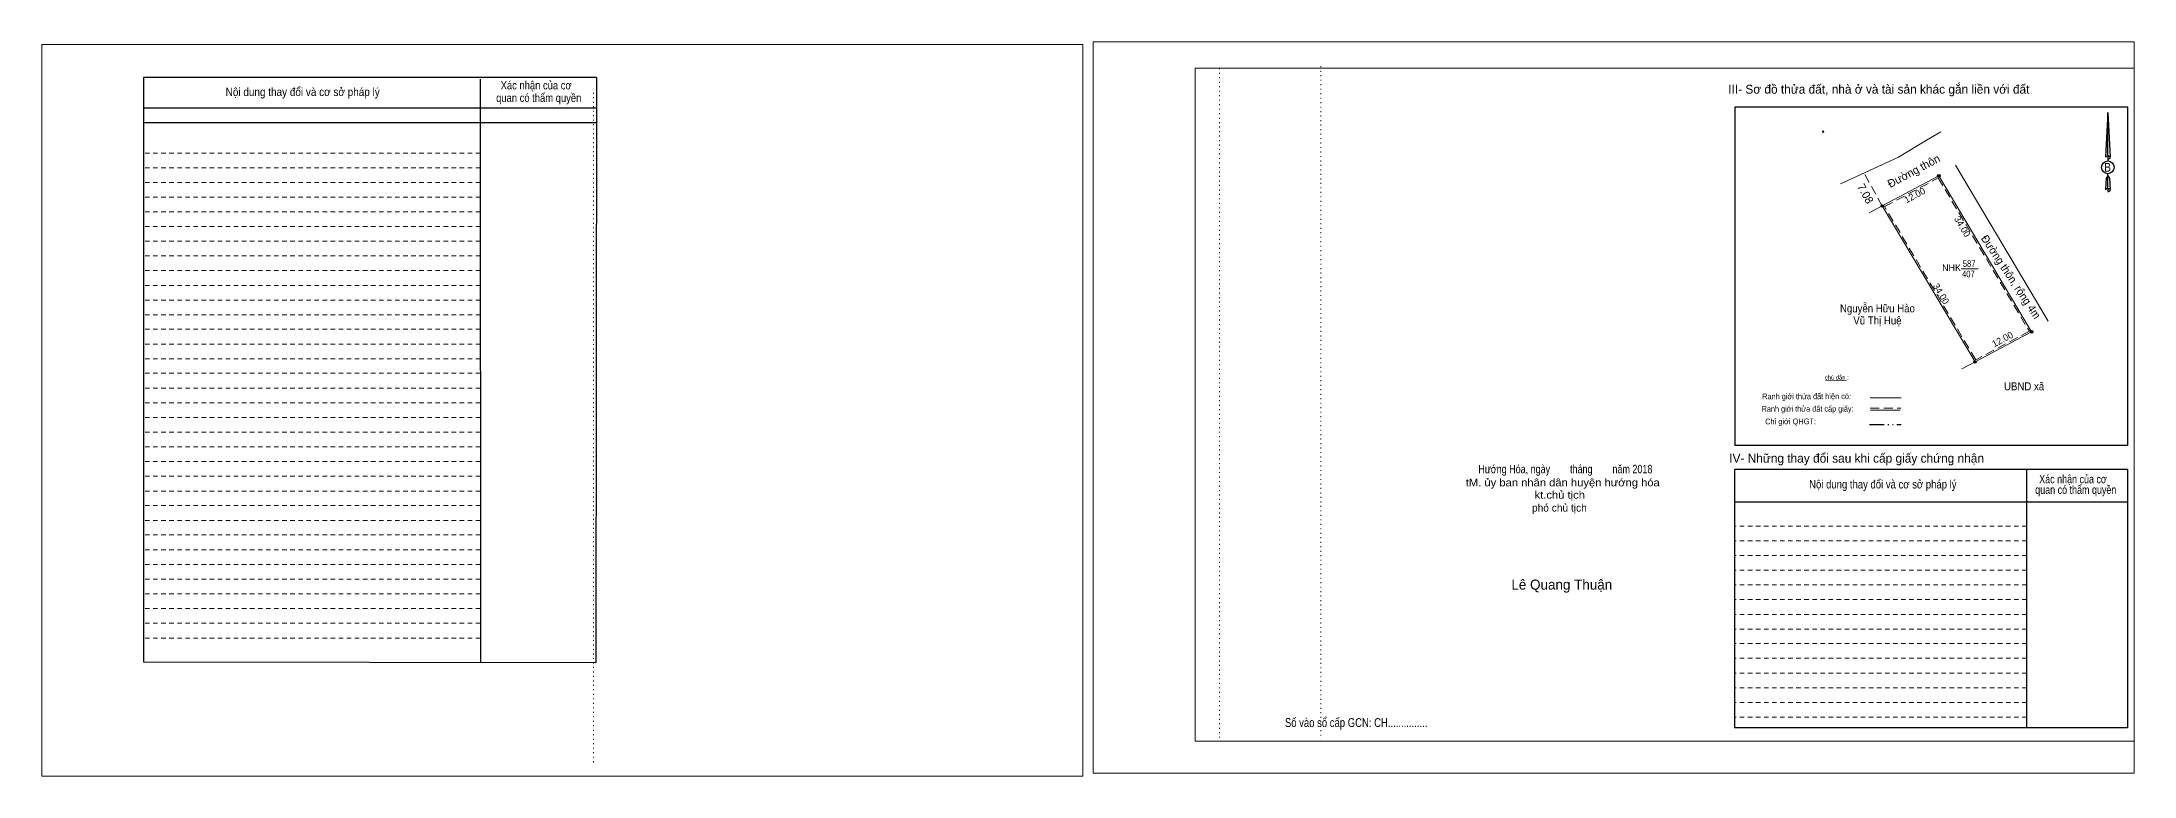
# Model space of a CAD drawing. Header units: metres. Extents: x 548209 to 548935, y 1837747 to 1837908.
# Drawn here: x 548542.3 to 548934.6, y 1837770 to 1837907.5 of the extents above; entities that cross this region are included whole.
import ezdxf
from ezdxf.enums import TextEntityAlignment as Align

# ---------------------------------------------------------------- set-up
doc = ezdxf.new("R2010")
doc.units = ezdxf.units.M
doc.header["$LTSCALE"] = 0.56
doc.header["$PDMODE"] = 32
doc.header["$PDSIZE"] = 0.28
for name, pattern in [('DASH_DOUBLE_DOT', [9.2, 5, -1.2, 0.3, -1.2, 0.3, -1.2]), ('DOTTED', [1.5, 0.3, -1.2]), ('MEDIUM_DASHED', [4.5, 3, -1.5]), ('SHORT_DASHED', [2.7, 1.5, -1.2])]:
    doc.linetypes.add(name, pattern=pattern)
for name, color, linetype, lineweight in [('18', 7, 'Continuous', 25), ('28', 7, 'SHORT_DASHED', 13), ('3', 7, 'Continuous', 13), ('5', 7, 'DASH_DOUBLE_DOT', 25), ('55', 7, 'Continuous', 13), ('7', 7, 'Continuous', 13), ('8', 7, 'Continuous', 13)]:
    doc.layers.add(name, color=color, linetype=linetype, lineweight=lineweight)

msp = doc.modelspace()

# ---------------------------------------------------------------- hatches: boundary and pattern name
at = {"layer": '8'}
for points in [[(548898.1723, 1837882.44, 1), (548897.7077, 1837882.44, 1)], [(548887.5823, 1837876.8, 1), (548887.1177, 1837876.8, 1)], [(548915.5623, 1837853.23, 1), (548915.0977, 1837853.23, 1)], [(548904.9723, 1837847.59, 1), (548904.5077, 1837847.59, 1)], [(548904.9723, 1837847.59, 1), (548904.5077, 1837847.59, 1)]]:
    msp.add_hatch(color=256, dxfattribs=at).paths.add_polyline_path(points)

# ---------------------------------------------------------------- linework, layer by layer
at = {"layer": '18'}
for p, q in [((548929.62, 1837894.31), (548930.07, 1837885.91)), ((548929.62, 1837894.31), (548930.07, 1837885.91)), ((548929.62, 1837894.31), (548930.07, 1837885.91)), ((548929.26, 1837887.2), (548929.2, 1837885.92)), ((548929.62, 1837886.15), (548929.62, 1837885.85)), ((548929.62, 1837885.85), (548929.62, 1837885.62)), ((548929.62, 1837885.62), (548929.62, 1837885.28)), ((548929.62, 1837885.62), (548929.62, 1837885.28)), ((548929.62, 1837885.62), (548929.62, 1837885.28)), ((548930.07, 1837885.91), (548930.07, 1837885.92)), ((548929.62, 1837882.46), (548929.62, 1837882.82)), ((548929.62, 1837882.46), (548929.62, 1837882.82)), ((548929.62, 1837882.46), (548929.62, 1837882.82)), ((548929.62, 1837882.46), (548929.94, 1837881.99)), ((548929.62, 1837882.46), (548929.94, 1837881.99)), ((548929.62, 1837882.46), (548929.94, 1837881.99)), ((548929.62, 1837880.07), (548929.62, 1837879.75)), ((548929.62, 1837879.75), (548929.62, 1837879.5)), ((548929.94, 1837881.99), (548930.07, 1837879.79)), ((548929.94, 1837881.99), (548930.07, 1837879.79)), ((548929.94, 1837881.99), (548930.07, 1837879.79)), ((548930.07, 1837879.79), (548930.07, 1837879.8))]:
    msp.add_line(p, q, dxfattribs=at)
for points in [[(548929.62, 1837886.15), (548929.62, 1837894.31), (548929.26, 1837887.2)], [(548929.62, 1837880.07), (548929.62, 1837882.46), (548929.34, 1837881.99), (548929.26, 1837881.09), (548929.2, 1837879.8)]]:
    msp.add_lwpolyline(points, dxfattribs=at)
msp.add_ellipse((548929.6347, 1837884.0334), major_axis=(0, 1.1963), ratio=0.983453, dxfattribs=at)
for centre, start_param, end_param in [((548929.6352, 1837885.8768), 1.57079633, 3.07445202), ((548929.6352, 1837885.8768), 0.06714063, 1.57079633), ((548929.6352, 1837885.8768), 4.71238898, 6.28318531), ((548929.6352, 1837879.771), 2.49106941, 3.07427841), ((548929.6352, 1837879.771), 1.57079633, 2.49106941), ((548929.6352, 1837879.771), 0.06714063, 1.57079633), ((548929.6352, 1837879.771), 4.71238898, 6.28318531)]:
    msp.add_ellipse(centre, major_axis=(0.4313, 0), ratio=0.655448, start_param=start_param, end_param=end_param, dxfattribs=at)
at = {"layer": '28', "linetype": 'Continuous', "lineweight": 25}
for p, q in [((548646.27, 1837900.85), (548561.4, 1837900.85)), ((548624.51, 1837900.55), (548624.56, 1837791.33)), ((548646.27, 1837900.85), (548646.2, 1837791.25)), ((548646.27, 1837895.12), (548561.51, 1837895.12)), ((548646.27, 1837895.12), (548561.51, 1837895.12)), ((548646.27, 1837892.36), (548561.51, 1837892.36)), ((548933.4, 1837831.93), (548859.68, 1837831.93)), ((548914.37, 1837827.44), (548914.4, 1837779.06)), ((548933.32, 1837827.44), (548933.3, 1837779.06)), ((548933.3, 1837821.31), (548859.62, 1837821.31)), ((548646.2, 1837791.25), (548561.4, 1837791.38)), ((548933.3, 1837779.06), (548859.62, 1837779.06))]:
    msp.add_line(p, q, dxfattribs=at)
at = {"layer": '28'}
for p, q in [((548624.51, 1837886.71), (548561.4, 1837886.71)), ((548624.51, 1837883.94), (548561.4, 1837883.94)), ((548624.51, 1837881.21), (548561.4, 1837881.21)), ((548624.51, 1837878.42), (548561.4, 1837878.42)), ((548624.51, 1837875.69), (548561.4, 1837875.69)), ((548624.51, 1837872.93), (548561.4, 1837872.93)), ((548624.51, 1837870.18), (548561.4, 1837870.18)), ((548624.51, 1837867.43), (548561.4, 1837867.43)), ((548624.51, 1837864.69), (548561.4, 1837864.69)), ((548624.51, 1837861.93), (548561.4, 1837861.93)), ((548624.51, 1837859.19), (548561.4, 1837859.19)), ((548624.51, 1837856.43), (548561.4, 1837856.43)), ((548624.51, 1837853.7), (548561.4, 1837853.7)), ((548624.51, 1837850.95), (548561.4, 1837850.95)), ((548624.51, 1837848.18), (548561.4, 1837848.18)), ((548624.51, 1837845.46), (548561.4, 1837845.46)), ((548624.51, 1837842.68), (548561.4, 1837842.68)), ((548624.51, 1837839.93), (548561.4, 1837839.93)), ((548624.51, 1837837.17), (548561.4, 1837837.17)), ((548624.51, 1837834.43), (548561.4, 1837834.43)), ((548624.51, 1837831.67), (548561.4, 1837831.67)), ((548624.51, 1837828.92), (548561.4, 1837828.92)), ((548624.51, 1837826.18), (548561.4, 1837826.18)), ((548624.51, 1837823.42), (548561.4, 1837823.42)), ((548624.51, 1837820.69), (548561.4, 1837820.69)), ((548624.51, 1837817.91), (548561.4, 1837817.91)), ((548624.51, 1837815.2), (548561.4, 1837815.2)), ((548914.39, 1837816.85), (548859.62, 1837816.85)), ((548914.39, 1837814.1), (548859.62, 1837814.1)), ((548624.51, 1837812.42), (548561.4, 1837812.42)), ((548624.51, 1837809.68), (548561.4, 1837809.68)), ((548914.39, 1837811.34), (548859.62, 1837811.34)), ((548624.51, 1837806.92), (548561.4, 1837806.92)), ((548914.39, 1837808.6), (548859.62, 1837808.6)), ((548914.39, 1837805.85), (548859.62, 1837805.85)), ((548624.51, 1837804.16), (548561.4, 1837804.16)), ((548624.51, 1837801.42), (548561.4, 1837801.42)), ((548914.39, 1837803.09), (548859.62, 1837803.09)), ((548624.51, 1837798.66), (548561.4, 1837798.66)), ((548914.39, 1837800.32), (548859.62, 1837800.32)), ((548914.4, 1837797.58), (548859.62, 1837797.58)), ((548624.51, 1837795.9), (548561.4, 1837795.9)), ((548914.4, 1837794.85), (548859.62, 1837794.85)), ((548914.4, 1837792.1), (548859.62, 1837792.1)), ((548914.4, 1837789.34), (548859.62, 1837789.34)), ((548914.4, 1837786.58), (548859.62, 1837786.58)), ((548914.4, 1837783.85), (548859.62, 1837783.85)), ((548914.4, 1837781.1), (548859.62, 1837781.1))]:
    msp.add_line(p, q, dxfattribs=at)
at = {"layer": '28', "linetype": 'Continuous', "lineweight": 25}
for points in [[(548646.27, 1837900.85), (548561.4, 1837900.85), (548561.4, 1837791.38)], [(548933.4, 1837831.93), (548933.4, 1837895.29), (548859.68, 1837895.29), (548859.68, 1837831.93)], [(548933.32, 1837827.44), (548859.62, 1837827.44), (548859.62, 1837779.06)]]:
    msp.add_lwpolyline(points, dxfattribs=at)
at = {"layer": '3'}
for p, q in [((548758.54, 1837902.57), (548934.56, 1837902.57)), ((548758.54, 1837776.58), (548758.54, 1837902.57)), ((548934.56, 1837902.57), (548934.56, 1837775.52)), ((548758.54, 1837776.58), (548934.56, 1837776.58))]:
    msp.add_line(p, q, dxfattribs=at)
at = {"layer": '3', "linetype": 'DOTTED'}
for p, q in [((548763.1, 1837902.57), (548763.1, 1837776.58)), ((548782.1, 1837902.95), (548782.1, 1837776.94)), ((548645.72, 1837897.99), (548645.72, 1837772))]:
    msp.add_line(p, q, dxfattribs=at)
at = {"layer": '3'}
for points in [[(548739.41, 1837770.6), (548934.56, 1837770.6), (548934.56, 1837907.52), (548739.41, 1837907.52)], [(548542.32, 1837770.04), (548737.47, 1837770.04), (548737.47, 1837907.01), (548542.32, 1837907.01)], [(548542.32, 1837907.01), (548737.47, 1837907.01), (548737.47, 1837770.04), (548542.32, 1837770.04)], [(548542.32, 1837770.04), (548737.47, 1837770.04), (548737.47, 1837907.01), (548542.32, 1837907.01)]]:
    msp.add_lwpolyline(points, close=True, dxfattribs=at)
msp.add_lwpolyline([(548765.66, 1837902.57), (548934.56, 1837902.57), (548934.56, 1837776.58), (548765.66, 1837776.58)], dxfattribs=at)
at = {"layer": '5'}
msp.add_line((548884.92, 1837835.89), (548890.88, 1837835.89), dxfattribs=at)
at = {"layer": '55'}
for p, q in [((548885.07, 1837840.89), (548890.88, 1837840.89)), ((548885.11, 1837838.55), (548890.68, 1837838.55)), ((548885.11, 1837838.55), (548890.68, 1837838.55))]:
    msp.add_line(p, q, dxfattribs=at)
at = {"layer": '55', "linetype": 'MEDIUM_DASHED'}
msp.add_line((548885.1, 1837838.95), (548890.8, 1837838.95), dxfattribs=at)
at = {"layer": '7'}
msp.add_line((548876.76, 1837844.14), (548880.6, 1837844.2), dxfattribs=at)
at = {"layer": '8'}
for p, q in [((548890.41, 1837885.93), (548879.48, 1837880.97)), ((548887.35, 1837876.8), (548884.89, 1837875.49)), ((548902.1, 1837865.02), (548905.34, 1837865.04)), ((548904.74, 1837847.59), (548902.28, 1837846.28))]:
    msp.add_line(p, q, dxfattribs=at)
at = {"layer": '8', "linetype": 'MEDIUM_DASHED'}
msp.add_line((548887.35, 1837876.79), (548883.92, 1837882.99), dxfattribs=at)
at = {"layer": '8'}
for points in [[(548898.33, 1837890.71), (548895.64, 1837889.09), (548890.41, 1837885.93)], [(548918.44, 1837855.23), (548917.45, 1837856.89), (548901.06, 1837884.43)]]:
    msp.add_lwpolyline(points, dxfattribs=at)
msp.add_lwpolyline([(548897.94, 1837882.44), (548915.33, 1837853.23), (548904.74, 1837847.59), (548887.35, 1837876.8)], close=True, dxfattribs=at)
at = {"layer": '8', "linetype": 'MEDIUM_DASHED'}
msp.add_lwpolyline([(548897.83, 1837882.04), (548914.91, 1837853.35), (548904.85, 1837847.99), (548887.77, 1837876.68)], close=True, dxfattribs=at)
at = {"layer": '8', "lineweight": 25}
for centre in [(548897.94, 1837882.44), (548887.35, 1837876.8), (548915.33, 1837853.23), (548904.74, 1837847.59), (548904.74, 1837847.59)]:
    msp.add_circle(centre, 0.2323, dxfattribs=at)
at = {"layer": '8'}
msp.add_point((548876.25, 1837890.71), dxfattribs=at)

# ---------------------------------------------------------------- texts
at = {"layer": '18'}
for s, height, width, p in [('B', 1.643, 0.85, (548929.57, 1837883.22)), ('tM. ủy ban nhân dân huyện hướng hóa', 1.426, 1.1, (548827.445, 1837824.3)), ('Hướng Hóa, ngày        tháng        năm 2018', 1.573, 0.8, (548827.93, 1837826.75)), ('kt.chủ tịch', 1.426, 1.1, (548826.88, 1837821.99)), ('Số vào sổ cấp GCN: CH...............', 1.664, 0.8, (548788.71, 1837779.23))]:
    msp.add_text(s, height=height, dxfattribs=dict(at, width=width)).set_placement(p, align=Align.CENTER)
for s, height, p in [('phó chủ tịch', 1.426, (548826.81, 1837819.57)), ('Lê Quang Thuận', 1.883, (548827.265, 1837804.96))]:
    msp.add_text(s, height=height, dxfattribs=at).set_placement(p, align=Align.CENTER)
at = {"layer": '28'}
for s, height, width, p in [('Xác nhận của cơ', 1.55, 0.85, (548634.985, 1837898.62)), ('Xác nhận của cơ', 1.55, 0.85, (548634.985, 1837898.62)), ('Nội dung thay đổi và cơ sở pháp lý', 1.55, 0.9, (548591.225, 1837897.38)), ('Nội dung thay đổi và cơ sở pháp lý', 1.55, 0.9, (548591.225, 1837897.38)), (' quan có thẩm quyền', 1.55, 0.85, (548635.225, 1837896.27)), (' quan có thẩm quyền', 1.55, 0.85, (548635.225, 1837896.27)), ('Nội dung thay đổi và cơ sở pháp lý', 1.569, 0.85, (548887.445, 1837823.9)), ('Xác nhận của cơ', 1.569, 0.8, (548923.095, 1837824.87)), (' quan có thẩm quyền', 1.569, 0.8, (548923.385, 1837822.88))]:
    msp.add_text(s, height=height, dxfattribs=dict(at, width=width)).set_placement(p, align=Align.CENTER)
for s, p in [('III- Sơ đồ thửa đất, nhà ở và tài sản khác gắn liền với đất', (548886.695, 1837897.83)), ('IV- Những thay đổi sau khi cấp giấy chứng nhận', (548882.53, 1837828.73))]:
    msp.add_text(s, height=1.664, dxfattribs=at).set_placement(p, align=Align.CENTER)
at = {"layer": '55'}
for s, height, width, p in [('Ranh giới thửa đất hiện có:', 1.074, 0.8, (548873.1487, 1837840.6167)), ('Chỉ giới QHGT:', 1.069, 0.85, (548870.1537, 1837835.9199)), ('Ranh giới thửa đất cấp giấy:', 1.069, 0.8, (548873.3437, 1837838.2773))]:
    msp.add_text(s, height=height, rotation=0.135, dxfattribs=dict(at, width=width)).set_placement(p, align=Align.CENTER)
at = {"layer": '7'}
msp.add_text('chú dẫn :', height=0.7907, rotation=359.974, dxfattribs=at).set_placement((548878.8148, 1837844.2989), align=Align.CENTER)
at = {"layer": '8'}
for s, rotation, p in [('Đường thôn', 28.039, (548888.83, 1837880.14)), ('7.08', 298.981, (548882.58, 1837880.45))]:
    msp.add_text(s, height=1.5, rotation=rotation, dxfattribs=at).set_placement(p)
for s, rotation, p in [('12.00', 28.039, (548893.7162, 1837878.2499)), ('34.00', 300.767, (548901.8064, 1837872.6247)), ('34.00', 300.767, (548897.8364, 1837860.0447)), ('12.00', 28.039, (548910.1762, 1837851.2799))]:
    msp.add_text(s, height=1.25, rotation=rotation, dxfattribs=at).set_placement(p, align=Align.CENTER)
at = {"layer": '8', "width": 0.95}
msp.add_text('Đường thôn, rộng 4m', height=1.5, rotation=303.639, dxfattribs=at).set_placement((548910.8368, 1837863.0955), align=Align.CENTER)
at = {"layer": '8'}
msp.add_text('NHK', height=1.25, dxfattribs=at).set_placement((548900.325, 1837864.6), align=Align.CENTER)
for s, height, width, p in [('407', 1.25, 0.85, (548903.485, 1837863.44)), ('587', 1.25, 0.85, (548903.625, 1837865.37)), ('Nguyễn Hữu Hào', 1.5, 0.9, (548886.43, 1837856.87)), ('Vũ Thị Huệ', 1.5, 0.9, (548886.435, 1837854.61)), ('UBND xã', 1.5, 0.9, (548913.925, 1837842.28))]:
    msp.add_text(s, height=height, dxfattribs=dict(at, width=width)).set_placement(p, align=Align.CENTER)

doc.saveas('drawing.dxf')
